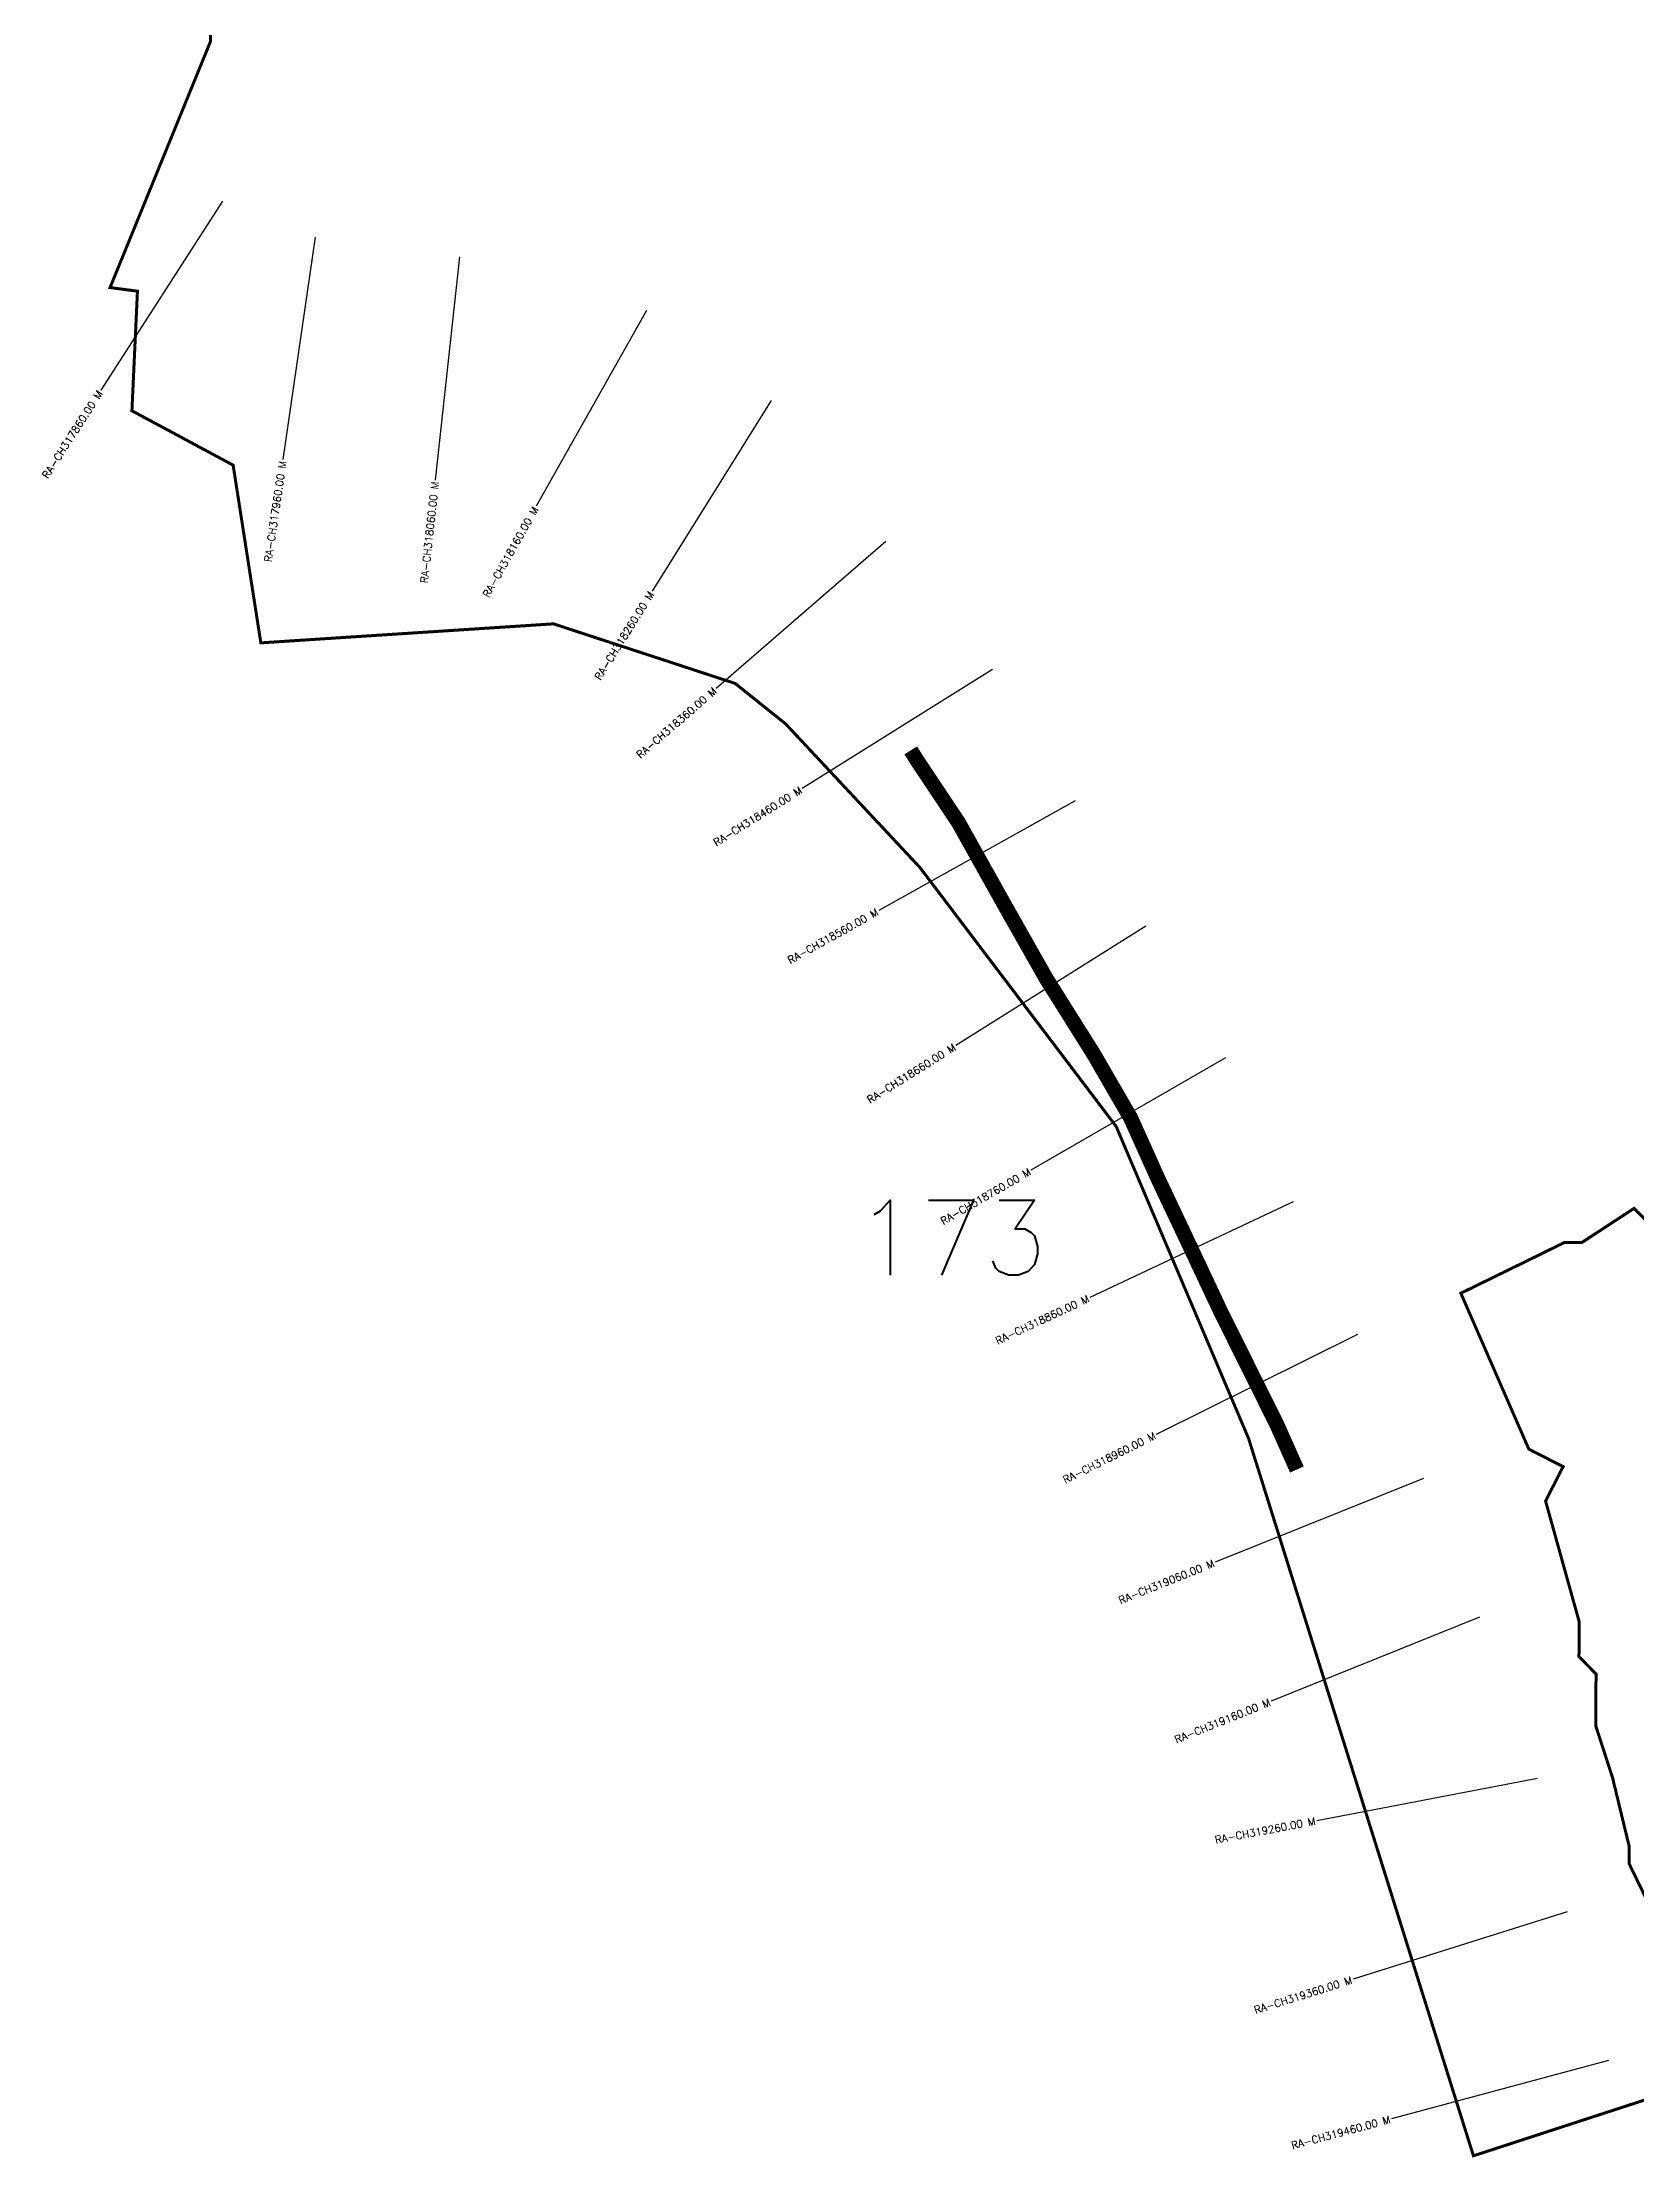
# Model space of a CAD drawing. Header units: metres. Extents: x 286689 to 288678, y 2001517 to 2004342.
# Drawn here: x 286689 to 287754, y 2001517 to 2002929 of the extents above; entities that cross this region are included whole.
import ezdxf
from ezdxf.enums import TextEntityAlignment as Align

# ---------------------------------------------------------------- set-up
doc = ezdxf.new("R2010")
doc.units = ezdxf.units.M
doc.header["$MEASUREMENT"] = 0
for name, color, linetype in [('ARTIFICIALLY PROTECTED', 4, 'Continuous'), ('CS', 134, 'Continuous'), ('CSMark', 6, 'Continuous')]:
    doc.layers.add(name, color=color, linetype=linetype)
doc.styles.get("Standard").update_dxf_attribs({"font": 'simplex.shx'})

msp = doc.modelspace()

# ---------------------------------------------------------------- linework, layer by layer
at = {"color": 6, "const_width": 2, "flags": 128}
for points in [[(287782.2, 2001562.6), (287644.7, 2001517.8), (287494.5, 2001997), (287406.1, 2002205.3), (287274.9, 2002378.4), (287185.3, 2002474.2), (287151.6, 2002501.2), (287030.3, 2002541), (286834.8, 2002528.3), (286816.3, 2002647), (286748.7, 2002683.3), (286752.4, 2002763.2), (286734.1, 2002765.6), (286801.2, 2002930), (286802.3, 2003079.8)], [(287774.9, 2002127.4), (287752, 2002150.6), (287717.3, 2002127.9), (287705.7, 2002127.9), (287636.3, 2002093.9), (287681.7, 2001989.8), (287704.6, 2001978.1), (287692.9, 2001955.1), (287715.4, 2001874.3), (287715.2, 2001851.2), (287726.6, 2001839.6), (287726.4, 2001805), (287737.6, 2001770.4), (287748.8, 2001724.2), (287748.8, 2001712.7), (287760.1, 2001689.5)]]:
    msp.add_lwpolyline(points, dxfattribs=at)
at = {"layer": 'ARTIFICIALLY PROTECTED', "const_width": 10, "flags": 128}
msp.add_lwpolyline([(287268.9, 2002456.5), (287273, 2002449.9), (287300.7, 2002408.4), (287331.1, 2002354), (287359.3, 2002304.2), (287391.2, 2002253.4), (287415.8, 2002210.9), (287434.2, 2002170), (287452.9, 2002130.5), (287476.1, 2002081.2), (287513.5, 2002006), (287526.8, 2001976.2)], dxfattribs=at)
at = {"layer": 'CS'}
for p, q in [((286809.2, 2002823.2), (286727.9, 2002697.1)), ((286871.2, 2002799.2), (286849.5, 2002650.8)), ((286967.6, 2002786.1), (286951.3, 2002637)), ((287092.3, 2002750.3), (287018.8, 2002619.5)), ((287175.6, 2002690.1), (287096.1, 2002562.9)), ((287252.3, 2002596), (287138.9, 2002497.8)), ((287323.6, 2002510.6), (287196.4, 2002431)), ((287378.6, 2002422.7), (287247.6, 2002349.6)), ((287426, 2002339.1), (287299, 2002259.3)), ((287479.1, 2002251.1), (287349.2, 2002176.1)), ((287524.3, 2002154.9), (287388.6, 2002091.1)), ((287567.2, 2002066.4), (287432.9, 2001999.6)), ((287611.4, 2001970.2), (287472.2, 2001914.2)), ((287648.7, 2001877.5), (287509.6, 2001821.4)), ((287687.4, 2001769.7), (287540.1, 2001741.6)), ((287707.4, 2001680.8), (287564.4, 2001635.7)), ((287734.9, 2001581.4), (287590, 2001542.4))]:
    msp.add_line(p, q, dxfattribs=at)

# ---------------------------------------------------------------- texts
at = {"insert": (287231.5, 2002156), "char_height": 50, "attachment_point": 1}
msp.add_mtext_dynamic_manual_height_columns('173', width=84.374, gutter_width=1, heights=[74.2], dxfattribs=at)
at = {"layer": 'CSMark'}
for s, rotation, p in [('RA-CH317860.00 M', 57.2129, (286727.4, 2002696.2)), ('RA-CH317960.00 M', 81.676, (286849.4, 2002649.8)), ('RA-CH318060.00 M', 83.7781, (286951.2, 2002636)), ('RA-CH318160.00 M', 60.6563, (287018.3, 2002618.7)), ('RA-CH318260.00 M', 58.0254, (287095.6, 2002562)), ('RA-CH318360.00 M', 40.8972, (287138.2, 2002497.2)), ('RA-CH318460.00 M', 32.0317, (287195.6, 2002430.5)), ('RA-CH318560.00 M', 29.1858, (287246.7, 2002349.1)), ('RA-CH318660.00 M', 32.1422, (287298.1, 2002258.8)), ('RA-CH318760.00 M', 29.9874, (287348.4, 2002175.6)), ('RA-CH318860.00 M', 25.1553, (287387.6, 2002090.7)), ('RA-CH318960.00 M', 26.4192, (287432, 2001999.2)), ('RA-CH319060.00 M', 21.8896, (287471.3, 2001913.9)), ('RA-CH319160.00 M', 21.9793, (287508.7, 2001821)), ('RA-CH319260.00 M', 10.7776, (287539.1, 2001741.5)), ('RA-CH319360.00 M', 17.5274, (287563.4, 2001635.4)), ('RA-CH319460.00 M', 15.0552, (287589, 2001542.2))]:
    msp.add_text(s, height=5, rotation=rotation, dxfattribs=at).set_placement(p, align=Align.MIDDLE_RIGHT)

doc.saveas('drawing.dxf')
